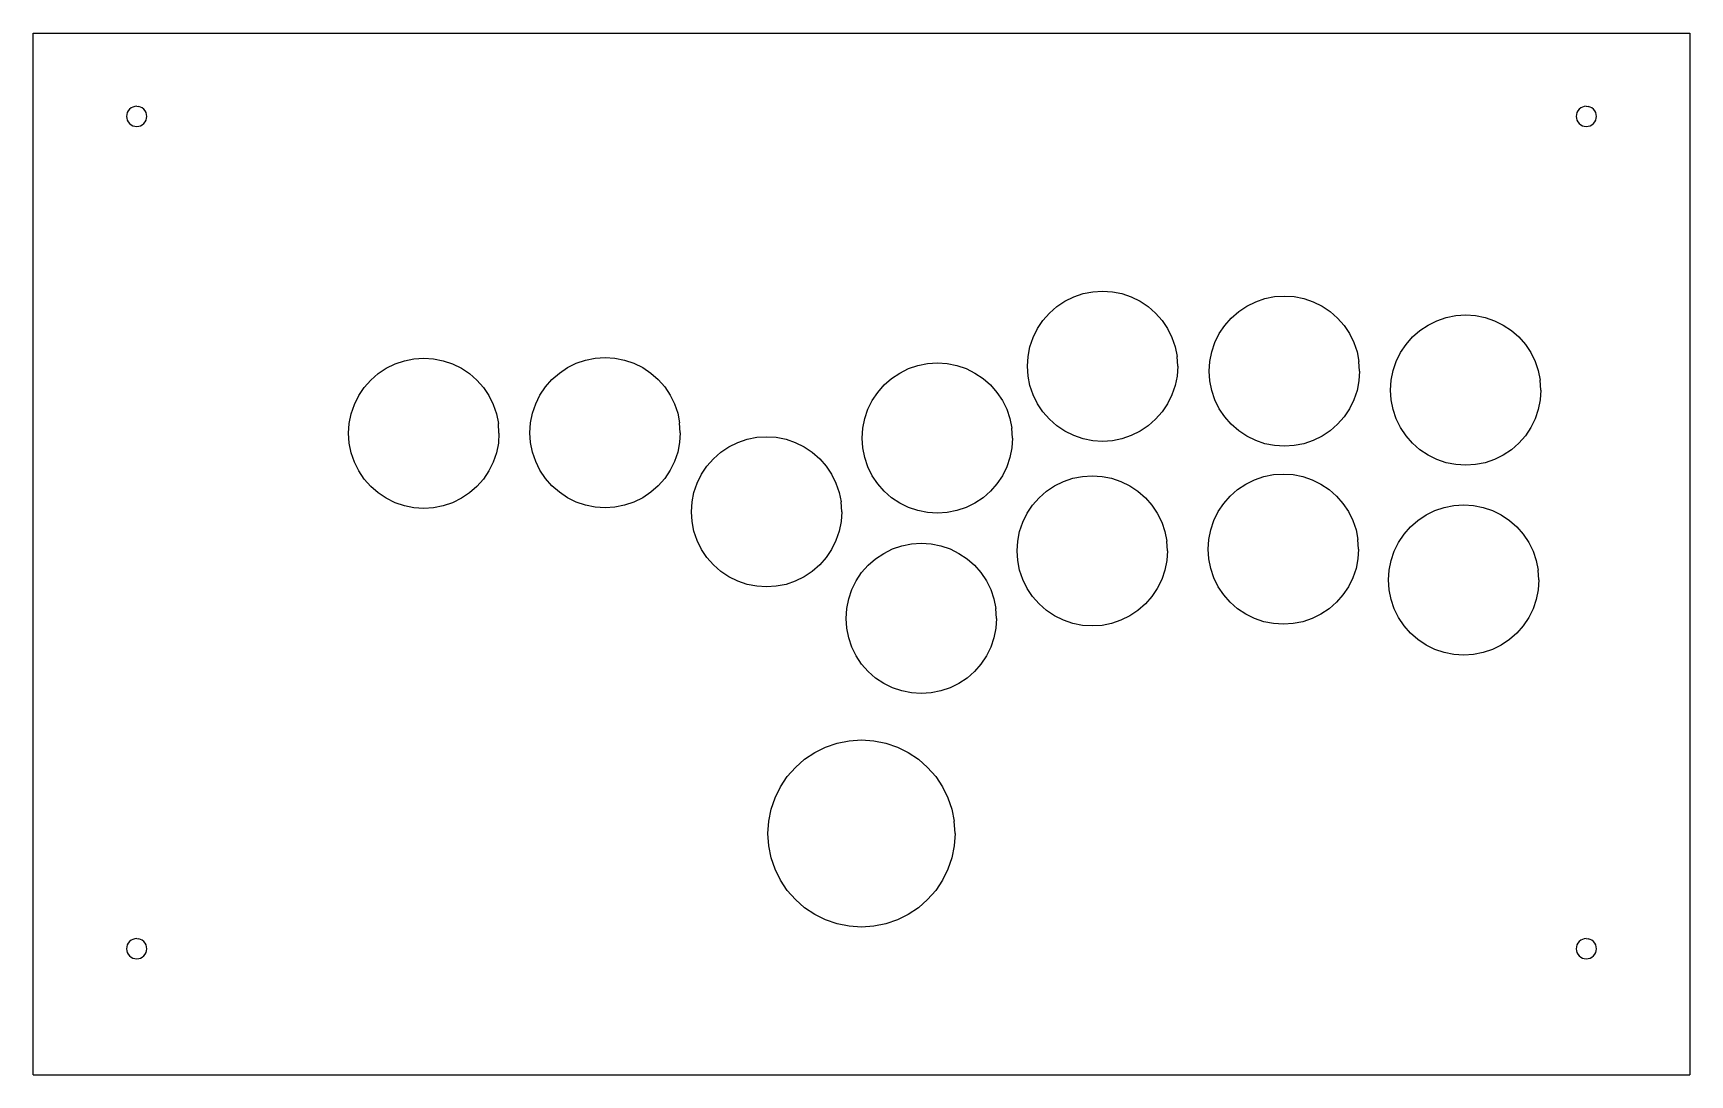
# Model space of a CAD drawing. Extents: x 10 to 280, y 30 to 200.
import ezdxf

# ---------------------------------------------------------------- set-up
doc = ezdxf.new("R2010")
doc.units = 0

msp = doc.modelspace()

# ---------------------------------------------------------------- linework, layer by layer
for p, q in [((10, 30.14, 55), (10, 200, 55)), ((10, 200, 55), (280, 200, 55)), ((280, 200, 55), (280, 30.14, 55)), ((25.26, 186.75, 55), (25.23, 186.43, 55)), ((25.23, 186.43, 55), (25.26, 186.11, 55)), ((25.35, 187.06, 55), (25.26, 186.75, 55)), ((25.5, 187.35, 55), (25.35, 187.06, 55)), ((25.71, 187.6, 55), (25.5, 187.35, 55)), ((25.96, 187.8, 55), (25.71, 187.6, 55)), ((26.24, 187.95, 55), (25.96, 187.8, 55)), ((26.55, 188.05, 55), (26.24, 187.95, 55)), ((26.88, 188.08, 55), (26.55, 188.05, 55)), ((26.88, 188.08, 55), (27.2, 188.05, 55)), ((27.51, 187.95, 55), (27.2, 188.05, 55)), ((27.79, 187.8, 55), (27.51, 187.95, 55)), ((28.04, 187.6, 55), (27.79, 187.8, 55)), ((28.25, 187.35, 55), (28.04, 187.6, 55)), ((28.4, 187.06, 55), (28.25, 187.35, 55)), ((28.49, 186.75, 55), (28.4, 187.06, 55)), ((28.52, 186.43, 55), (28.49, 186.75, 55)), ((28.49, 186.11, 55), (28.52, 186.43, 55)), ((261.51, 186.75, 55), (261.48, 186.43, 55)), ((261.48, 186.43, 55), (261.51, 186.11, 55)), ((261.6, 187.06, 55), (261.51, 186.75, 55)), ((261.75, 187.35, 55), (261.6, 187.06, 55)), ((261.96, 187.6, 55), (261.75, 187.35, 55)), ((262.21, 187.8, 55), (261.96, 187.6, 55)), ((262.49, 187.95, 55), (262.21, 187.8, 55)), ((262.8, 188.05, 55), (262.49, 187.95, 55)), ((263.12, 188.08, 55), (262.8, 188.05, 55)), ((263.12, 188.08, 55), (263.45, 188.05, 55)), ((263.76, 187.95, 55), (263.45, 188.05, 55)), ((264.04, 187.8, 55), (263.76, 187.95, 55)), ((264.29, 187.6, 55), (264.04, 187.8, 55)), ((264.5, 187.35, 55), (264.29, 187.6, 55)), ((264.65, 187.06, 55), (264.5, 187.35, 55)), ((264.74, 186.75, 55), (264.65, 187.06, 55)), ((264.77, 186.43, 55), (264.74, 186.75, 55)), ((264.74, 186.11, 55), (264.77, 186.43, 55)), ((25.26, 186.11, 55), (25.35, 185.8, 55)), ((25.35, 185.8, 55), (25.5, 185.51, 55)), ((25.5, 185.51, 55), (25.71, 185.26, 55)), ((25.71, 185.26, 55), (25.96, 185.06, 55)), ((25.96, 185.06, 55), (26.24, 184.9, 55)), ((26.24, 184.9, 55), (26.55, 184.81, 55)), ((26.55, 184.81, 55), (26.88, 184.78, 55)), ((26.88, 184.78, 55), (27.2, 184.81, 55)), ((27.2, 184.81, 55), (27.51, 184.9, 55)), ((27.51, 184.9, 55), (27.79, 185.06, 55)), ((27.79, 185.06, 55), (28.04, 185.26, 55)), ((28.04, 185.26, 55), (28.25, 185.51, 55)), ((28.25, 185.51, 55), (28.4, 185.8, 55)), ((28.4, 185.8, 55), (28.49, 186.11, 55)), ((261.51, 186.11, 55), (261.6, 185.8, 55)), ((261.6, 185.8, 55), (261.75, 185.51, 55)), ((261.75, 185.51, 55), (261.96, 185.26, 55)), ((261.96, 185.26, 55), (262.21, 185.06, 55)), ((262.21, 185.06, 55), (262.49, 184.9, 55)), ((262.49, 184.9, 55), (262.8, 184.81, 55)), ((262.8, 184.81, 55), (263.12, 184.78, 55)), ((263.12, 184.78, 55), (263.45, 184.81, 55)), ((263.45, 184.81, 55), (263.76, 184.9, 55)), ((263.76, 184.9, 55), (264.04, 185.06, 55)), ((264.04, 185.06, 55), (264.29, 185.26, 55)), ((264.29, 185.26, 55), (264.5, 185.51, 55)), ((264.5, 185.51, 55), (264.65, 185.8, 55)), ((264.65, 185.8, 55), (264.74, 186.11, 55)), ((178.16, 156.3, 55), (179.59, 157.01, 55)), ((179.59, 157.01, 55), (181.11, 157.52, 55)), ((181.11, 157.52, 55), (182.68, 157.84, 55)), ((182.68, 157.84, 55), (184.28, 157.94, 55)), ((184.28, 157.94, 55), (185.88, 157.84, 55)), ((185.88, 157.84, 55), (187.45, 157.52, 55)), ((187.45, 157.52, 55), (188.97, 157.01, 55)), ((188.97, 157.01, 55), (190.41, 156.3, 55)), ((209.24, 156.2, 55), (210.75, 156.72, 55)), ((210.75, 156.72, 55), (212.32, 157.03, 55)), ((212.32, 157.03, 55), (213.92, 157.13, 55)), ((213.92, 157.13, 55), (215.52, 157.03, 55)), ((215.52, 157.03, 55), (217.09, 156.72, 55)), ((217.09, 156.72, 55), (218.61, 156.2, 55)), ((174.56, 153.15, 55), (175.62, 154.35, 55)), ((175.62, 154.35, 55), (176.82, 155.41, 55)), ((176.82, 155.41, 55), (178.16, 156.3, 55)), ((190.41, 156.3, 55), (191.74, 155.41, 55)), ((191.74, 155.41, 55), (192.94, 154.35, 55)), ((192.94, 154.35, 55), (194, 153.15, 55)), ((205.26, 153.55, 55), (206.47, 154.6, 55)), ((206.47, 154.6, 55), (207.8, 155.49, 55)), ((207.8, 155.49, 55), (209.24, 156.2, 55)), ((218.61, 156.2, 55), (220.05, 155.49, 55)), ((220.05, 155.49, 55), (221.38, 154.6, 55)), ((221.38, 154.6, 55), (222.59, 153.55, 55)), ((240.3, 153.63, 55), (241.87, 153.94, 55)), ((241.87, 153.94, 55), (243.47, 154.05, 55)), ((243.47, 154.05, 55), (245.07, 153.94, 55)), ((245.07, 153.94, 55), (246.64, 153.63, 55)), ((172.96, 150.38, 55), (173.67, 151.82, 55)), ((173.67, 151.82, 55), (174.56, 153.15, 55)), ((194, 153.15, 55), (194.89, 151.82, 55)), ((194.89, 151.82, 55), (195.6, 150.38, 55)), ((203.31, 151.01, 55), (204.21, 152.34, 55)), ((204.21, 152.34, 55), (205.26, 153.55, 55)), ((222.59, 153.55, 55), (223.64, 152.34, 55)), ((223.64, 152.34, 55), (224.53, 151.01, 55)), ((234.81, 150.46, 55), (236.01, 151.51, 55)), ((236.01, 151.51, 55), (237.35, 152.4, 55)), ((237.35, 152.4, 55), (238.78, 153.11, 55)), ((238.78, 153.11, 55), (240.3, 153.63, 55)), ((246.64, 153.63, 55), (248.16, 153.11, 55)), ((248.16, 153.11, 55), (249.6, 152.4, 55)), ((249.6, 152.4, 55), (250.93, 151.51, 55)), ((250.93, 151.51, 55), (252.13, 150.46, 55)), ((172.14, 147.29, 55), (172.45, 148.86, 55)), ((172.45, 148.86, 55), (172.96, 150.38, 55)), ((195.6, 150.38, 55), (196.11, 148.86, 55)), ((196.11, 148.86, 55), (196.43, 147.29, 55)), ((202.09, 148.05, 55), (202.61, 149.57, 55)), ((202.61, 149.57, 55), (203.31, 151.01, 55)), ((224.53, 151.01, 55), (225.24, 149.57, 55)), ((225.24, 149.57, 55), (225.76, 148.05, 55)), ((232.86, 147.92, 55), (233.75, 149.25, 55)), ((233.75, 149.25, 55), (234.81, 150.46, 55)), ((252.13, 150.46, 55), (253.19, 149.25, 55)), ((253.19, 149.25, 55), (254.08, 147.92, 55)), ((67.55, 145.37, 55), (68.98, 146.08, 55)), ((68.98, 146.08, 55), (70.5, 146.59, 55)), ((70.5, 146.59, 55), (72.07, 146.91, 55)), ((72.07, 146.91, 55), (73.67, 147.01, 55)), ((73.67, 147.01, 55), (75.27, 146.91, 55)), ((75.27, 146.91, 55), (76.84, 146.59, 55)), ((76.84, 146.59, 55), (78.36, 146.08, 55)), ((78.36, 146.08, 55), (79.8, 145.37, 55)), ((97.09, 145.46, 55), (98.52, 146.17, 55)), ((98.52, 146.17, 55), (100.04, 146.68, 55)), ((100.04, 146.68, 55), (101.61, 146.99, 55)), ((101.61, 146.99, 55), (103.21, 147.1, 55)), ((103.21, 147.1, 55), (104.81, 146.99, 55)), ((104.81, 146.99, 55), (106.38, 146.68, 55)), ((106.38, 146.68, 55), (107.9, 146.17, 55)), ((107.9, 146.17, 55), (109.34, 145.46, 55)), ((152.68, 145.29, 55), (154.19, 145.8, 55)), ((154.19, 145.8, 55), (155.76, 146.11, 55)), ((155.76, 146.11, 55), (157.36, 146.22, 55)), ((157.36, 146.22, 55), (158.96, 146.11, 55)), ((158.96, 146.11, 55), (160.53, 145.8, 55)), ((160.53, 145.8, 55), (162.05, 145.29, 55)), ((172.03, 145.69, 55), (172.14, 147.29, 55)), ((196.53, 145.69, 55), (196.43, 147.29, 55)), ((201.67, 144.88, 55), (201.78, 146.48, 55)), ((201.78, 146.48, 55), (202.09, 148.05, 55)), ((225.76, 148.05, 55), (226.07, 146.48, 55)), ((226.17, 144.88, 55), (226.07, 146.48, 55)), ((231.64, 144.97, 55), (232.15, 146.48, 55)), ((232.15, 146.48, 55), (232.86, 147.92, 55)), ((254.08, 147.92, 55), (254.79, 146.48, 55)), ((254.79, 146.48, 55), (255.3, 144.97, 55)), ((63.95, 142.22, 55), (65.01, 143.42, 55)), ((65.01, 143.42, 55), (66.22, 144.48, 55)), ((66.22, 144.48, 55), (67.55, 145.37, 55)), ((79.8, 145.37, 55), (81.13, 144.48, 55)), ((81.13, 144.48, 55), (82.33, 143.42, 55)), ((82.33, 143.42, 55), (83.39, 142.22, 55)), ((93.49, 142.31, 55), (94.55, 143.51, 55)), ((94.55, 143.51, 55), (95.76, 144.57, 55)), ((95.76, 144.57, 55), (97.09, 145.46, 55)), ((109.34, 145.46, 55), (110.67, 144.57, 55)), ((110.67, 144.57, 55), (111.87, 143.51, 55)), ((111.87, 143.51, 55), (112.93, 142.31, 55)), ((148.7, 142.63, 55), (149.91, 143.69, 55)), ((149.91, 143.69, 55), (151.24, 144.58, 55)), ((151.24, 144.58, 55), (152.68, 145.29, 55)), ((162.05, 145.29, 55), (163.49, 144.58, 55)), ((163.49, 144.58, 55), (164.82, 143.69, 55)), ((164.82, 143.69, 55), (166.03, 142.63, 55)), ((172.14, 144.09, 55), (172.03, 145.69, 55)), ((172.45, 142.52, 55), (172.14, 144.09, 55)), ((196.43, 144.09, 55), (196.11, 142.52, 55)), ((196.53, 145.69, 55), (196.43, 144.09, 55)), ((201.78, 143.28, 55), (201.67, 144.88, 55)), ((202.09, 141.71, 55), (201.78, 143.28, 55)), ((226.07, 143.28, 55), (225.76, 141.71, 55)), ((226.17, 144.88, 55), (226.07, 143.28, 55)), ((231.22, 141.8, 55), (231.33, 143.39, 55)), ((231.33, 143.39, 55), (231.64, 144.97, 55)), ((255.3, 144.97, 55), (255.62, 143.39, 55)), ((255.72, 141.8, 55), (255.62, 143.39, 55)), ((62.36, 139.45, 55), (63.06, 140.89, 55)), ((63.06, 140.89, 55), (63.95, 142.22, 55)), ((83.39, 142.22, 55), (84.28, 140.89, 55)), ((84.28, 140.89, 55), (84.99, 139.45, 55)), ((91.9, 139.54, 55), (92.6, 140.97, 55)), ((92.6, 140.97, 55), (93.49, 142.31, 55)), ((112.93, 142.31, 55), (113.82, 140.97, 55)), ((113.82, 140.97, 55), (114.53, 139.54, 55)), ((146.75, 140.09, 55), (147.65, 141.43, 55)), ((147.65, 141.43, 55), (148.7, 142.63, 55)), ((166.03, 142.63, 55), (167.08, 141.43, 55)), ((167.08, 141.43, 55), (167.97, 140.09, 55)), ((172.96, 141, 55), (172.45, 142.52, 55)), ((173.67, 139.57, 55), (172.96, 141, 55)), ((195.6, 141, 55), (194.89, 139.57, 55)), ((196.11, 142.52, 55), (195.6, 141, 55)), ((202.61, 140.2, 55), (202.09, 141.71, 55)), ((225.76, 141.71, 55), (225.24, 140.2, 55)), ((231.33, 140.2, 55), (231.22, 141.8, 55)), ((255.72, 141.8, 55), (255.62, 140.2, 55)), ((61.53, 136.36, 55), (61.84, 137.93, 55)), ((61.84, 137.93, 55), (62.36, 139.45, 55)), ((84.99, 139.45, 55), (85.51, 137.93, 55)), ((85.51, 137.93, 55), (85.82, 136.36, 55)), ((91.07, 136.45, 55), (91.38, 138.02, 55)), ((91.38, 138.02, 55), (91.9, 139.54, 55)), ((114.53, 139.54, 55), (115.05, 138.02, 55)), ((115.05, 138.02, 55), (115.36, 136.45, 55)), ((145.53, 137.14, 55), (146.05, 138.66, 55)), ((146.05, 138.66, 55), (146.75, 140.09, 55)), ((167.97, 140.09, 55), (168.68, 138.66, 55)), ((168.68, 138.66, 55), (169.2, 137.14, 55)), ((174.56, 138.23, 55), (173.67, 139.57, 55)), ((175.62, 137.03, 55), (174.56, 138.23, 55)), ((194, 138.23, 55), (192.94, 137.03, 55)), ((194.89, 139.57, 55), (194, 138.23, 55)), ((203.31, 138.76, 55), (202.61, 140.2, 55)), ((204.21, 137.43, 55), (203.31, 138.76, 55)), ((224.53, 138.76, 55), (223.64, 137.43, 55)), ((225.24, 140.2, 55), (224.53, 138.76, 55)), ((231.64, 138.63, 55), (231.33, 140.2, 55)), ((232.15, 137.11, 55), (231.64, 138.63, 55)), ((255.3, 138.63, 55), (254.79, 137.11, 55)), ((255.62, 140.2, 55), (255.3, 138.63, 55)), ((61.42, 134.76, 55), (61.53, 136.36, 55)), ((85.92, 134.76, 55), (85.82, 136.36, 55)), ((90.96, 134.85, 55), (91.07, 136.45, 55)), ((115.46, 134.85, 55), (115.36, 136.45, 55)), ((145.11, 133.97, 55), (145.22, 135.57, 55)), ((145.22, 135.57, 55), (145.53, 137.14, 55)), ((169.2, 137.14, 55), (169.51, 135.57, 55)), ((169.61, 133.97, 55), (169.51, 135.57, 55)), ((176.82, 135.97, 55), (175.62, 137.03, 55)), ((178.16, 135.08, 55), (176.82, 135.97, 55)), ((179.59, 134.37, 55), (178.16, 135.08, 55)), ((190.41, 135.08, 55), (188.97, 134.37, 55)), ((191.74, 135.97, 55), (190.41, 135.08, 55)), ((192.94, 137.03, 55), (191.74, 135.97, 55)), ((205.26, 136.22, 55), (204.21, 137.43, 55)), ((206.47, 135.16, 55), (205.26, 136.22, 55)), ((207.8, 134.27, 55), (206.47, 135.16, 55)), ((221.38, 135.16, 55), (220.05, 134.27, 55)), ((222.59, 136.22, 55), (221.38, 135.16, 55)), ((223.64, 137.43, 55), (222.59, 136.22, 55)), ((232.86, 135.67, 55), (232.15, 137.11, 55)), ((233.75, 134.34, 55), (232.86, 135.67, 55)), ((254.08, 135.67, 55), (253.19, 134.34, 55)), ((254.79, 137.11, 55), (254.08, 135.67, 55)), ((61.53, 133.16, 55), (61.42, 134.76, 55)), ((61.84, 131.59, 55), (61.53, 133.16, 55)), ((85.82, 133.16, 55), (85.51, 131.59, 55)), ((85.92, 134.76, 55), (85.82, 133.16, 55)), ((91.07, 133.25, 55), (90.96, 134.85, 55)), ((91.38, 131.68, 55), (91.07, 133.25, 55)), ((115.36, 133.25, 55), (115.05, 131.68, 55)), ((115.46, 134.85, 55), (115.36, 133.25, 55)), ((122.07, 131.67, 55), (123.4, 132.56, 55)), ((123.4, 132.56, 55), (124.84, 133.27, 55)), ((124.84, 133.27, 55), (126.35, 133.79, 55)), ((126.35, 133.79, 55), (127.93, 134.1, 55)), ((127.93, 134.1, 55), (129.52, 134.2, 55)), ((129.52, 134.2, 55), (131.12, 134.1, 55)), ((131.12, 134.1, 55), (132.7, 133.79, 55)), ((132.7, 133.79, 55), (134.21, 133.27, 55)), ((134.21, 133.27, 55), (135.65, 132.56, 55)), ((135.65, 132.56, 55), (136.98, 131.67, 55)), ((145.22, 132.37, 55), (145.11, 133.97, 55)), ((145.53, 130.8, 55), (145.22, 132.37, 55)), ((169.51, 132.37, 55), (169.2, 130.8, 55)), ((169.61, 133.97, 55), (169.51, 132.37, 55)), ((181.11, 133.86, 55), (179.59, 134.37, 55)), ((182.68, 133.55, 55), (181.11, 133.86, 55)), ((184.28, 133.44, 55), (182.68, 133.55, 55)), ((185.88, 133.55, 55), (184.28, 133.44, 55)), ((187.45, 133.86, 55), (185.88, 133.55, 55)), ((188.97, 134.37, 55), (187.45, 133.86, 55)), ((209.24, 133.57, 55), (207.8, 134.27, 55)), ((210.75, 133.05, 55), (209.24, 133.57, 55)), ((212.32, 132.74, 55), (210.75, 133.05, 55)), ((213.92, 132.63, 55), (212.32, 132.74, 55)), ((215.52, 132.74, 55), (213.92, 132.63, 55)), ((217.09, 133.05, 55), (215.52, 132.74, 55)), ((218.61, 133.57, 55), (217.09, 133.05, 55)), ((220.05, 134.27, 55), (218.61, 133.57, 55)), ((234.81, 133.13, 55), (233.75, 134.34, 55)), ((236.01, 132.08, 55), (234.81, 133.13, 55)), ((252.13, 133.13, 55), (250.93, 132.08, 55)), ((253.19, 134.34, 55), (252.13, 133.13, 55)), ((62.36, 130.07, 55), (61.84, 131.59, 55)), ((63.06, 128.64, 55), (62.36, 130.07, 55)), ((84.99, 130.07, 55), (84.28, 128.64, 55)), ((85.51, 131.59, 55), (84.99, 130.07, 55)), ((91.9, 130.16, 55), (91.38, 131.68, 55)), ((92.6, 128.72, 55), (91.9, 130.16, 55)), ((114.53, 130.16, 55), (113.82, 128.72, 55)), ((115.05, 131.68, 55), (114.53, 130.16, 55)), ((119.81, 129.41, 55), (120.86, 130.61, 55)), ((120.86, 130.61, 55), (122.07, 131.67, 55)), ((136.98, 131.67, 55), (138.19, 130.61, 55)), ((138.19, 130.61, 55), (139.24, 129.41, 55)), ((146.05, 129.28, 55), (145.53, 130.8, 55)), ((169.2, 130.8, 55), (168.68, 129.28, 55)), ((237.35, 131.19, 55), (236.01, 132.08, 55)), ((238.78, 130.48, 55), (237.35, 131.19, 55)), ((240.3, 129.96, 55), (238.78, 130.48, 55)), ((241.87, 129.65, 55), (240.3, 129.96, 55)), ((243.47, 129.55, 55), (241.87, 129.65, 55)), ((245.07, 129.65, 55), (243.47, 129.55, 55)), ((246.64, 129.96, 55), (245.07, 129.65, 55)), ((248.16, 130.48, 55), (246.64, 129.96, 55)), ((249.6, 131.19, 55), (248.16, 130.48, 55)), ((250.93, 132.08, 55), (249.6, 131.19, 55)), ((63.95, 127.3, 55), (63.06, 128.64, 55)), ((65.01, 126.1, 55), (63.95, 127.3, 55)), ((83.39, 127.3, 55), (82.33, 126.1, 55)), ((84.28, 128.64, 55), (83.39, 127.3, 55)), ((93.49, 127.39, 55), (92.6, 128.72, 55)), ((94.55, 126.19, 55), (93.49, 127.39, 55)), ((112.93, 127.39, 55), (111.87, 126.19, 55)), ((113.82, 128.72, 55), (112.93, 127.39, 55)), ((118.21, 126.64, 55), (118.92, 128.08, 55)), ((118.92, 128.08, 55), (119.81, 129.41, 55)), ((139.24, 129.41, 55), (140.13, 128.08, 55)), ((140.13, 128.08, 55), (140.84, 126.64, 55)), ((146.75, 127.84, 55), (146.05, 129.28, 55)), ((147.65, 126.51, 55), (146.75, 127.84, 55)), ((167.97, 127.84, 55), (167.08, 126.51, 55)), ((168.68, 129.28, 55), (167.97, 127.84, 55)), ((176.48, 126.2, 55), (177.92, 126.9, 55)), ((177.92, 126.9, 55), (179.43, 127.42, 55)), ((179.43, 127.42, 55), (181, 127.73, 55)), ((181, 127.73, 55), (182.6, 127.84, 55)), ((182.6, 127.84, 55), (184.2, 127.73, 55)), ((184.2, 127.73, 55), (185.77, 127.42, 55)), ((185.77, 127.42, 55), (187.29, 126.9, 55)), ((187.29, 126.9, 55), (188.73, 126.2, 55)), ((207.63, 126.47, 55), (209.07, 127.18, 55)), ((209.07, 127.18, 55), (210.58, 127.69, 55)), ((210.58, 127.69, 55), (212.16, 128.01, 55)), ((212.16, 128.01, 55), (213.75, 128.11, 55)), ((213.75, 128.11, 55), (215.35, 128.01, 55)), ((215.35, 128.01, 55), (216.92, 127.69, 55)), ((216.92, 127.69, 55), (218.44, 127.18, 55)), ((218.44, 127.18, 55), (219.88, 126.47, 55)), ((66.22, 125.04, 55), (65.01, 126.1, 55)), ((67.55, 124.15, 55), (66.22, 125.04, 55)), ((81.13, 125.04, 55), (79.8, 124.15, 55)), ((82.33, 126.1, 55), (81.13, 125.04, 55)), ((95.76, 125.13, 55), (94.55, 126.19, 55)), ((97.09, 124.24, 55), (95.76, 125.13, 55)), ((98.52, 123.53, 55), (97.09, 124.24, 55)), ((109.34, 124.24, 55), (107.9, 123.53, 55)), ((110.67, 125.13, 55), (109.34, 124.24, 55)), ((111.87, 126.19, 55), (110.67, 125.13, 55)), ((117.38, 123.55, 55), (117.69, 125.12, 55)), ((117.69, 125.12, 55), (118.21, 126.64, 55)), ((140.84, 126.64, 55), (141.36, 125.12, 55)), ((141.36, 125.12, 55), (141.67, 123.55, 55)), ((148.7, 125.31, 55), (147.65, 126.51, 55)), ((149.91, 124.25, 55), (148.7, 125.31, 55)), ((151.24, 123.36, 55), (149.91, 124.25, 55)), ((164.82, 124.25, 55), (163.49, 123.36, 55)), ((166.03, 125.31, 55), (164.82, 124.25, 55)), ((167.08, 126.51, 55), (166.03, 125.31, 55)), ((172.88, 123.04, 55), (173.94, 124.25, 55)), ((173.94, 124.25, 55), (175.15, 125.31, 55)), ((175.15, 125.31, 55), (176.48, 126.2, 55)), ((188.73, 126.2, 55), (190.06, 125.31, 55)), ((190.06, 125.31, 55), (191.27, 124.25, 55)), ((191.27, 124.25, 55), (192.32, 123.04, 55)), ((204.04, 123.32, 55), (205.09, 124.52, 55)), ((205.09, 124.52, 55), (206.3, 125.58, 55)), ((206.3, 125.58, 55), (207.63, 126.47, 55)), ((219.88, 126.47, 55), (221.21, 125.58, 55)), ((221.21, 125.58, 55), (222.42, 124.52, 55)), ((222.42, 124.52, 55), (223.47, 123.32, 55)), ((68.98, 123.44, 55), (67.55, 124.15, 55)), ((70.5, 122.93, 55), (68.98, 123.44, 55)), ((72.07, 122.61, 55), (70.5, 122.93, 55)), ((73.67, 122.51, 55), (72.07, 122.61, 55)), ((75.27, 122.61, 55), (73.67, 122.51, 55)), ((76.84, 122.93, 55), (75.27, 122.61, 55)), ((78.36, 123.44, 55), (76.84, 122.93, 55)), ((79.8, 124.15, 55), (78.36, 123.44, 55)), ((100.04, 123.02, 55), (98.52, 123.53, 55)), ((101.61, 122.7, 55), (100.04, 123.02, 55)), ((103.21, 122.6, 55), (101.61, 122.7, 55)), ((104.81, 122.7, 55), (103.21, 122.6, 55)), ((106.38, 123.02, 55), (104.81, 122.7, 55)), ((107.9, 123.53, 55), (106.38, 123.02, 55)), ((117.27, 121.95, 55), (117.38, 123.55, 55)), ((117.38, 120.35, 55), (117.27, 121.95, 55)), ((141.77, 121.95, 55), (141.67, 123.55, 55)), ((141.77, 121.95, 55), (141.67, 120.35, 55)), ((152.68, 122.65, 55), (151.24, 123.36, 55)), ((154.19, 122.14, 55), (152.68, 122.65, 55)), ((155.76, 121.82, 55), (154.19, 122.14, 55)), ((157.36, 121.72, 55), (155.76, 121.82, 55)), ((158.96, 121.82, 55), (157.36, 121.72, 55)), ((160.53, 122.14, 55), (158.96, 121.82, 55)), ((162.05, 122.65, 55), (160.53, 122.14, 55)), ((163.49, 123.36, 55), (162.05, 122.65, 55)), ((171.29, 120.27, 55), (171.99, 121.71, 55)), ((171.99, 121.71, 55), (172.88, 123.04, 55)), ((192.32, 123.04, 55), (193.21, 121.71, 55)), ((193.21, 121.71, 55), (193.92, 120.27, 55)), ((202.44, 120.55, 55), (203.15, 121.99, 55)), ((203.15, 121.99, 55), (204.04, 123.32, 55)), ((223.47, 123.32, 55), (224.36, 121.99, 55)), ((224.36, 121.99, 55), (225.07, 120.55, 55)), ((237.02, 121.45, 55), (238.45, 122.16, 55)), ((238.45, 122.16, 55), (239.97, 122.67, 55)), ((239.97, 122.67, 55), (241.54, 122.99, 55)), ((241.54, 122.99, 55), (243.14, 123.09, 55)), ((243.14, 123.09, 55), (244.74, 122.99, 55)), ((244.74, 122.99, 55), (246.31, 122.67, 55)), ((246.31, 122.67, 55), (247.83, 122.16, 55)), ((247.83, 122.16, 55), (249.27, 121.45, 55)), ((117.69, 118.78, 55), (117.38, 120.35, 55)), ((141.67, 120.35, 55), (141.36, 118.78, 55)), ((170.77, 118.76, 55), (171.29, 120.27, 55)), ((193.92, 120.27, 55), (194.44, 118.76, 55)), ((201.61, 117.46, 55), (201.92, 119.03, 55)), ((201.92, 119.03, 55), (202.44, 120.55, 55)), ((225.07, 120.55, 55), (225.59, 119.03, 55)), ((225.59, 119.03, 55), (225.9, 117.46, 55)), ((233.42, 118.3, 55), (234.48, 119.5, 55)), ((234.48, 119.5, 55), (235.68, 120.56, 55)), ((235.68, 120.56, 55), (237.02, 121.45, 55)), ((249.27, 121.45, 55), (250.6, 120.56, 55)), ((250.6, 120.56, 55), (251.8, 119.5, 55)), ((251.8, 119.5, 55), (252.86, 118.3, 55)), ((118.21, 117.26, 55), (117.69, 118.78, 55)), ((118.92, 115.83, 55), (118.21, 117.26, 55)), ((140.84, 117.26, 55), (140.13, 115.83, 55)), ((141.36, 118.78, 55), (140.84, 117.26, 55)), ((150.05, 115.89, 55), (151.57, 116.4, 55)), ((151.57, 116.4, 55), (153.14, 116.72, 55)), ((153.14, 116.72, 55), (154.74, 116.82, 55)), ((154.74, 116.82, 55), (156.34, 116.72, 55)), ((156.34, 116.72, 55), (157.91, 116.4, 55)), ((157.91, 116.4, 55), (159.43, 115.89, 55)), ((170.35, 115.59, 55), (170.46, 117.19, 55)), ((170.46, 117.19, 55), (170.77, 118.76, 55)), ((194.44, 118.76, 55), (194.75, 117.19, 55)), ((194.85, 115.59, 55), (194.75, 117.19, 55)), ((201.5, 115.86, 55), (201.61, 117.46, 55)), ((226, 115.86, 55), (225.9, 117.46, 55)), ((231.82, 115.53, 55), (232.53, 116.97, 55)), ((232.53, 116.97, 55), (233.42, 118.3, 55)), ((252.86, 118.3, 55), (253.75, 116.97, 55)), ((253.75, 116.97, 55), (254.46, 115.53, 55)), ((119.81, 114.5, 55), (118.92, 115.83, 55)), ((120.86, 113.29, 55), (119.81, 114.5, 55)), ((139.24, 114.5, 55), (138.19, 113.29, 55)), ((140.13, 115.83, 55), (139.24, 114.5, 55)), ((146.08, 113.23, 55), (147.28, 114.29, 55)), ((147.28, 114.29, 55), (148.62, 115.18, 55)), ((148.62, 115.18, 55), (150.05, 115.89, 55)), ((159.43, 115.89, 55), (160.87, 115.18, 55)), ((160.87, 115.18, 55), (162.2, 114.29, 55)), ((162.2, 114.29, 55), (163.4, 113.23, 55)), ((170.46, 113.99, 55), (170.35, 115.59, 55)), ((170.77, 112.42, 55), (170.46, 113.99, 55)), ((194.75, 113.99, 55), (194.44, 112.42, 55)), ((194.85, 115.59, 55), (194.75, 113.99, 55)), ((201.61, 114.26, 55), (201.5, 115.86, 55)), ((201.92, 112.69, 55), (201.61, 114.26, 55)), ((225.9, 114.26, 55), (225.59, 112.69, 55)), ((226, 115.86, 55), (225.9, 114.26, 55)), ((231, 112.44, 55), (231.31, 114.01, 55)), ((231.31, 114.01, 55), (231.82, 115.53, 55)), ((254.46, 115.53, 55), (254.97, 114.01, 55)), ((254.97, 114.01, 55), (255.29, 112.44, 55)), ((122.07, 112.23, 55), (120.86, 113.29, 55)), ((123.4, 111.34, 55), (122.07, 112.23, 55)), ((124.84, 110.64, 55), (123.4, 111.34, 55)), ((135.65, 111.34, 55), (134.21, 110.64, 55)), ((136.98, 112.23, 55), (135.65, 111.34, 55)), ((138.19, 113.29, 55), (136.98, 112.23, 55)), ((144.13, 110.7, 55), (145.02, 112.03, 55)), ((145.02, 112.03, 55), (146.08, 113.23, 55)), ((163.4, 113.23, 55), (164.46, 112.03, 55)), ((164.46, 112.03, 55), (165.35, 110.7, 55)), ((171.29, 110.9, 55), (170.77, 112.42, 55)), ((171.99, 109.46, 55), (171.29, 110.9, 55)), ((193.92, 110.9, 55), (193.21, 109.46, 55)), ((194.44, 112.42, 55), (193.92, 110.9, 55)), ((202.44, 111.17, 55), (201.92, 112.69, 55)), ((203.15, 109.74, 55), (202.44, 111.17, 55)), ((225.07, 111.17, 55), (224.36, 109.74, 55)), ((225.59, 112.69, 55), (225.07, 111.17, 55)), ((230.89, 110.84, 55), (231, 112.44, 55)), ((231, 109.24, 55), (230.89, 110.84, 55)), ((255.39, 110.84, 55), (255.29, 112.44, 55)), ((255.39, 110.84, 55), (255.29, 109.24, 55)), ((126.35, 110.12, 55), (124.84, 110.64, 55)), ((127.93, 109.81, 55), (126.35, 110.12, 55)), ((129.52, 109.7, 55), (127.93, 109.81, 55)), ((131.12, 109.81, 55), (129.52, 109.7, 55)), ((132.7, 110.12, 55), (131.12, 109.81, 55)), ((134.21, 110.64, 55), (132.7, 110.12, 55)), ((142.91, 107.74, 55), (143.42, 109.26, 55)), ((143.42, 109.26, 55), (144.13, 110.7, 55)), ((165.35, 110.7, 55), (166.06, 109.26, 55)), ((166.06, 109.26, 55), (166.57, 107.74, 55)), ((172.88, 108.13, 55), (171.99, 109.46, 55)), ((173.94, 106.92, 55), (172.88, 108.13, 55)), ((192.32, 108.13, 55), (191.27, 106.92, 55)), ((193.21, 109.46, 55), (192.32, 108.13, 55)), ((204.04, 108.4, 55), (203.15, 109.74, 55)), ((205.09, 107.2, 55), (204.04, 108.4, 55)), ((223.47, 108.4, 55), (222.42, 107.2, 55)), ((224.36, 109.74, 55), (223.47, 108.4, 55)), ((231.31, 107.67, 55), (231, 109.24, 55)), ((255.29, 109.24, 55), (254.97, 107.67, 55)), ((142.49, 104.57, 55), (142.6, 106.17, 55)), ((142.6, 106.17, 55), (142.91, 107.74, 55)), ((166.57, 107.74, 55), (166.89, 106.17, 55)), ((166.99, 104.57, 55), (166.89, 106.17, 55)), ((175.15, 105.87, 55), (173.94, 106.92, 55)), ((176.48, 104.98, 55), (175.15, 105.87, 55)), ((190.06, 105.87, 55), (188.73, 104.98, 55)), ((191.27, 106.92, 55), (190.06, 105.87, 55)), ((206.3, 106.14, 55), (205.09, 107.2, 55)), ((207.63, 105.25, 55), (206.3, 106.14, 55)), ((221.21, 106.14, 55), (219.88, 105.25, 55)), ((222.42, 107.2, 55), (221.21, 106.14, 55)), ((231.82, 106.15, 55), (231.31, 107.67, 55)), ((232.53, 104.72, 55), (231.82, 106.15, 55)), ((254.46, 106.15, 55), (253.75, 104.72, 55)), ((254.97, 107.67, 55), (254.46, 106.15, 55)), ((142.6, 102.97, 55), (142.49, 104.57, 55)), ((142.91, 101.4, 55), (142.6, 102.97, 55)), ((166.89, 102.97, 55), (166.57, 101.4, 55)), ((166.99, 104.57, 55), (166.89, 102.97, 55)), ((177.92, 104.27, 55), (176.48, 104.98, 55)), ((179.43, 103.75, 55), (177.92, 104.27, 55)), ((181, 103.44, 55), (179.43, 103.75, 55)), ((182.6, 103.34, 55), (181, 103.44, 55)), ((184.2, 103.44, 55), (182.6, 103.34, 55)), ((185.77, 103.75, 55), (184.2, 103.44, 55)), ((187.29, 104.27, 55), (185.77, 103.75, 55)), ((188.73, 104.98, 55), (187.29, 104.27, 55)), ((209.07, 104.54, 55), (207.63, 105.25, 55)), ((210.58, 104.03, 55), (209.07, 104.54, 55)), ((212.16, 103.72, 55), (210.58, 104.03, 55)), ((213.75, 103.61, 55), (212.16, 103.72, 55)), ((215.35, 103.72, 55), (213.75, 103.61, 55)), ((216.92, 104.03, 55), (215.35, 103.72, 55)), ((218.44, 104.54, 55), (216.92, 104.03, 55)), ((219.88, 105.25, 55), (218.44, 104.54, 55)), ((233.42, 103.38, 55), (232.53, 104.72, 55)), ((234.48, 102.18, 55), (233.42, 103.38, 55)), ((252.86, 103.38, 55), (251.8, 102.18, 55)), ((253.75, 104.72, 55), (252.86, 103.38, 55)), ((143.42, 99.88, 55), (142.91, 101.4, 55)), ((166.57, 101.4, 55), (166.06, 99.88, 55)), ((235.68, 101.12, 55), (234.48, 102.18, 55)), ((237.02, 100.23, 55), (235.68, 101.12, 55)), ((238.45, 99.52, 55), (237.02, 100.23, 55)), ((249.27, 100.23, 55), (247.83, 99.52, 55)), ((250.6, 101.12, 55), (249.27, 100.23, 55)), ((251.8, 102.18, 55), (250.6, 101.12, 55)), ((144.13, 98.45, 55), (143.42, 99.88, 55)), ((145.02, 97.11, 55), (144.13, 98.45, 55)), ((165.35, 98.45, 55), (164.46, 97.11, 55)), ((166.06, 99.88, 55), (165.35, 98.45, 55)), ((239.97, 99.01, 55), (238.45, 99.52, 55)), ((241.54, 98.7, 55), (239.97, 99.01, 55)), ((243.14, 98.59, 55), (241.54, 98.7, 55)), ((244.74, 98.7, 55), (243.14, 98.59, 55)), ((246.31, 99.01, 55), (244.74, 98.7, 55)), ((247.83, 99.52, 55), (246.31, 99.01, 55)), ((146.08, 95.91, 55), (145.02, 97.11, 55)), ((147.28, 94.85, 55), (146.08, 95.91, 55)), ((148.62, 93.96, 55), (147.28, 94.85, 55)), ((162.2, 94.85, 55), (160.87, 93.96, 55)), ((163.4, 95.91, 55), (162.2, 94.85, 55)), ((164.46, 97.11, 55), (163.4, 95.91, 55)), ((150.05, 93.25, 55), (148.62, 93.96, 55)), ((151.57, 92.74, 55), (150.05, 93.25, 55)), ((153.14, 92.43, 55), (151.57, 92.74, 55)), ((154.74, 92.32, 55), (153.14, 92.43, 55)), ((156.34, 92.43, 55), (154.74, 92.32, 55)), ((157.91, 92.74, 55), (156.34, 92.43, 55)), ((159.43, 93.25, 55), (157.91, 92.74, 55)), ((160.87, 93.96, 55), (159.43, 93.25, 55)), ((139.16, 83.59, 55), (141.05, 84.23, 55)), ((141.05, 84.23, 55), (143.01, 84.62, 55)), ((143.01, 84.62, 55), (145, 84.75, 55)), ((145, 84.75, 55), (146.99, 84.62, 55)), ((146.99, 84.62, 55), (148.95, 84.23, 55)), ((148.95, 84.23, 55), (150.84, 83.59, 55)), ((134.22, 80.28, 55), (135.72, 81.6, 55)), ((135.72, 81.6, 55), (137.38, 82.71, 55)), ((137.38, 82.71, 55), (139.16, 83.59, 55)), ((150.84, 83.59, 55), (152.62, 82.71, 55)), ((152.62, 82.71, 55), (154.28, 81.6, 55)), ((154.28, 81.6, 55), (155.78, 80.28, 55)), ((131.79, 77.12, 55), (132.9, 78.78, 55)), ((132.9, 78.78, 55), (134.22, 80.28, 55)), ((155.78, 80.28, 55), (157.1, 78.78, 55)), ((157.1, 78.78, 55), (158.21, 77.12, 55)), ((130.91, 75.34, 55), (131.79, 77.12, 55)), ((158.21, 77.12, 55), (159.09, 75.34, 55)), ((129.88, 71.49, 55), (130.27, 73.45, 55)), ((130.27, 73.45, 55), (130.91, 75.34, 55)), ((159.09, 75.34, 55), (159.73, 73.45, 55)), ((159.73, 73.45, 55), (160.12, 71.49, 55)), ((129.75, 69.5, 55), (129.88, 71.49, 55)), ((160.25, 69.5, 55), (160.12, 71.49, 55)), ((129.88, 67.51, 55), (129.75, 69.5, 55)), ((130.27, 65.55, 55), (129.88, 67.51, 55)), ((160.12, 67.51, 55), (159.73, 65.55, 55)), ((160.25, 69.5, 55), (160.12, 67.51, 55)), ((130.91, 63.66, 55), (130.27, 65.55, 55)), ((159.73, 65.55, 55), (159.09, 63.66, 55)), ((131.79, 61.88, 55), (130.91, 63.66, 55)), ((159.09, 63.66, 55), (158.21, 61.88, 55)), ((132.9, 60.22, 55), (131.79, 61.88, 55)), ((134.22, 58.72, 55), (132.9, 60.22, 55)), ((157.1, 60.22, 55), (155.78, 58.72, 55)), ((158.21, 61.88, 55), (157.1, 60.22, 55)), ((135.72, 57.4, 55), (134.22, 58.72, 55)), ((137.38, 56.29, 55), (135.72, 57.4, 55)), ((154.28, 57.4, 55), (152.62, 56.29, 55)), ((155.78, 58.72, 55), (154.28, 57.4, 55)), ((139.16, 55.41, 55), (137.38, 56.29, 55)), ((141.05, 54.77, 55), (139.16, 55.41, 55)), ((143.01, 54.38, 55), (141.05, 54.77, 55)), ((145, 54.25, 55), (143.01, 54.38, 55)), ((146.99, 54.38, 55), (145, 54.25, 55)), ((148.95, 54.77, 55), (146.99, 54.38, 55)), ((150.84, 55.41, 55), (148.95, 54.77, 55)), ((152.62, 56.29, 55), (150.84, 55.41, 55)), ((25.35, 51.35, 55), (25.26, 51.04, 55)), ((25.5, 51.63, 55), (25.35, 51.35, 55)), ((25.71, 51.88, 55), (25.5, 51.63, 55)), ((25.96, 52.09, 55), (25.71, 51.88, 55)), ((26.24, 52.24, 55), (25.96, 52.09, 55)), ((26.55, 52.33, 55), (26.24, 52.24, 55)), ((26.88, 52.36, 55), (26.55, 52.33, 55)), ((26.88, 52.36, 55), (27.2, 52.33, 55)), ((27.51, 52.24, 55), (27.2, 52.33, 55)), ((27.79, 52.09, 55), (27.51, 52.24, 55)), ((28.04, 51.88, 55), (27.79, 52.09, 55)), ((28.25, 51.63, 55), (28.04, 51.88, 55)), ((28.4, 51.35, 55), (28.25, 51.63, 55)), ((28.49, 51.04, 55), (28.4, 51.35, 55)), ((261.6, 51.35, 55), (261.51, 51.04, 55)), ((261.75, 51.63, 55), (261.6, 51.35, 55)), ((261.96, 51.88, 55), (261.75, 51.63, 55)), ((262.21, 52.09, 55), (261.96, 51.88, 55)), ((262.49, 52.24, 55), (262.21, 52.09, 55)), ((262.8, 52.33, 55), (262.49, 52.24, 55)), ((263.12, 52.36, 55), (262.8, 52.33, 55)), ((263.12, 52.36, 55), (263.45, 52.33, 55)), ((263.76, 52.24, 55), (263.45, 52.33, 55)), ((264.04, 52.09, 55), (263.76, 52.24, 55)), ((264.29, 51.88, 55), (264.04, 52.09, 55)), ((264.5, 51.63, 55), (264.29, 51.88, 55)), ((264.65, 51.35, 55), (264.5, 51.63, 55)), ((264.74, 51.04, 55), (264.65, 51.35, 55)), ((25.26, 51.04, 55), (25.23, 50.71, 55)), ((25.23, 50.71, 55), (25.26, 50.39, 55)), ((25.26, 50.39, 55), (25.35, 50.08, 55)), ((25.35, 50.08, 55), (25.5, 49.8, 55)), ((25.5, 49.8, 55), (25.71, 49.55, 55)), ((25.71, 49.55, 55), (25.96, 49.34, 55)), ((25.96, 49.34, 55), (26.24, 49.19, 55)), ((26.24, 49.19, 55), (26.55, 49.1, 55)), ((26.55, 49.1, 55), (26.88, 49.06, 55)), ((26.88, 49.06, 55), (27.2, 49.1, 55)), ((27.2, 49.1, 55), (27.51, 49.19, 55)), ((27.51, 49.19, 55), (27.79, 49.34, 55)), ((27.79, 49.34, 55), (28.04, 49.55, 55)), ((28.04, 49.55, 55), (28.25, 49.8, 55)), ((28.25, 49.8, 55), (28.4, 50.08, 55)), ((28.4, 50.08, 55), (28.49, 50.39, 55)), ((28.52, 50.71, 55), (28.49, 51.04, 55)), ((28.49, 50.39, 55), (28.52, 50.71, 55)), ((261.51, 51.04, 55), (261.48, 50.71, 55)), ((261.48, 50.71, 55), (261.51, 50.39, 55)), ((261.51, 50.39, 55), (261.6, 50.08, 55)), ((261.6, 50.08, 55), (261.75, 49.8, 55)), ((261.75, 49.8, 55), (261.96, 49.55, 55)), ((261.96, 49.55, 55), (262.21, 49.34, 55)), ((262.21, 49.34, 55), (262.49, 49.19, 55)), ((262.49, 49.19, 55), (262.8, 49.1, 55)), ((262.8, 49.1, 55), (263.12, 49.06, 55)), ((263.12, 49.06, 55), (263.45, 49.1, 55)), ((263.45, 49.1, 55), (263.76, 49.19, 55)), ((263.76, 49.19, 55), (264.04, 49.34, 55)), ((264.04, 49.34, 55), (264.29, 49.55, 55)), ((264.29, 49.55, 55), (264.5, 49.8, 55)), ((264.5, 49.8, 55), (264.65, 50.08, 55)), ((264.65, 50.08, 55), (264.74, 50.39, 55)), ((264.77, 50.71, 55), (264.74, 51.04, 55)), ((264.74, 50.39, 55), (264.77, 50.71, 55)), ((10, 30.14, 55), (280, 30.14, 55))]:
    msp.add_line(p, q)

doc.saveas('drawing.dxf')
